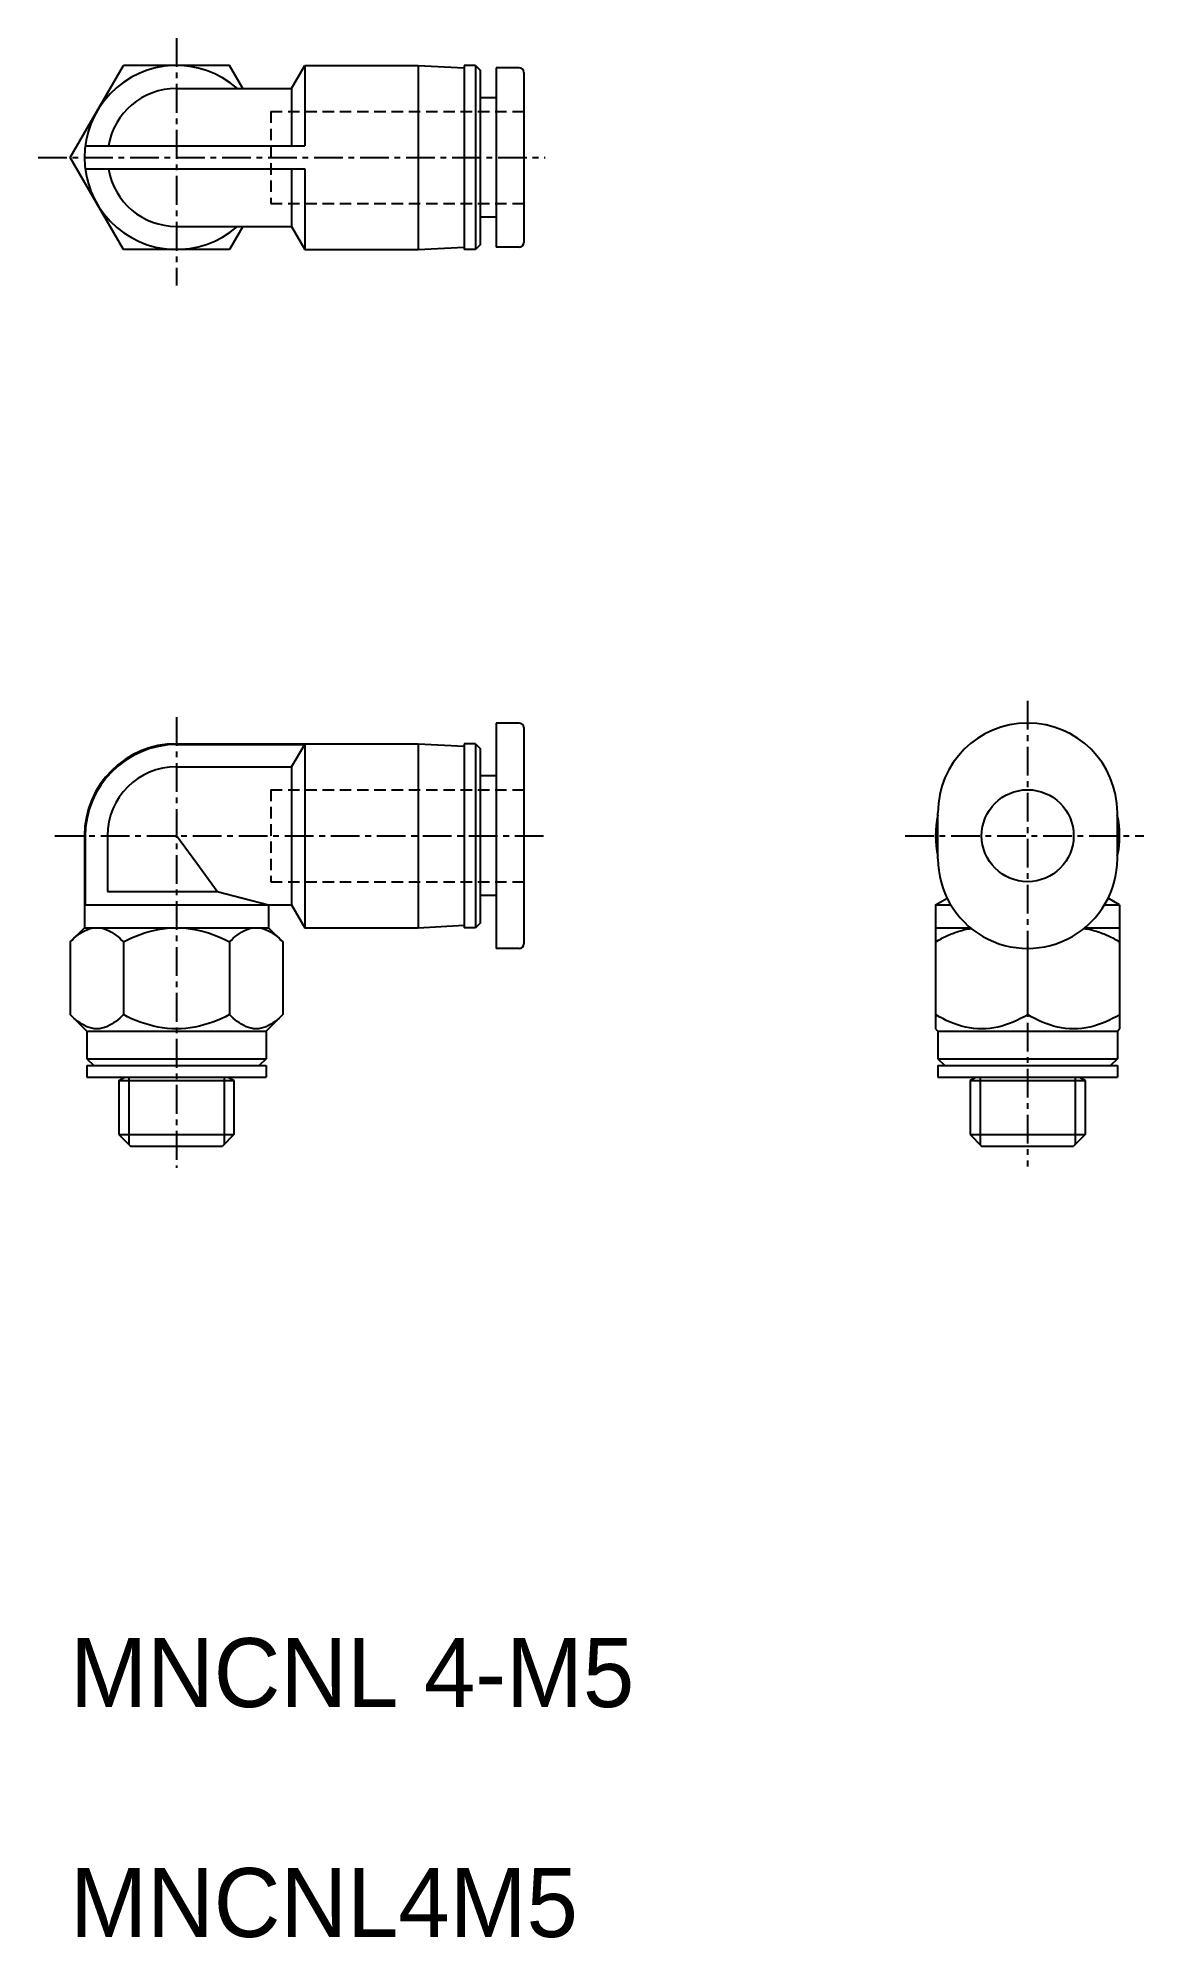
# Model space of a CAD drawing. Extents: x -1.4 to 46.7, y 0 to 82.6.
import ezdxf

# ---------------------------------------------------------------- set-up
doc = ezdxf.new("R2010")
doc.units = 0
doc.linetypes.add('CENTER', pattern=[2, 1.25, -0.25, 0.25, -0.25])
doc.linetypes.add('DASHED', pattern=[0.75, 0.5, -0.25])
doc.layers.get('0').update_dxf_attribs({"linetype": 'CONTINUOUS'})
doc.layers.add('CENTER', color=1, linetype='CENTER')

msp = doc.modelspace()

# ---------------------------------------------------------------- linework, layer by layer
at = {"color": 7, "linetype": 'CONTINUOUS'}
for p, q in [((0, 77.398), (2.309, 81.398)), ((6.928, 81.398), (2.309, 81.398)), ((7.506, 80.398), (6.928, 81.398)), ((9.619, 80.398), (10.196, 81.398)), ((10.196, 81.398), (10.196, 77.898)), ((10.196, 81.398), (15.119, 81.398)), ((15.119, 81.398), (15.119, 73.398)), ((15.119, 81.398), (17.119, 81.293)), ((17.119, 81.398), (17.119, 73.398)), ((17.619, 81.398), (17.119, 81.398)), ((17.619, 81.398), (17.619, 73.398)), ((17.619, 81.398), (17.819, 81.198)), ((17.819, 81.198), (17.819, 73.598)), ((18.519, 81.298), (18.519, 73.498)), ((19.519, 81.298), (18.519, 81.298)), ((19.719, 81.098), (19.719, 73.698)), ((4.619, 80.398), (9.619, 80.398)), ((9.619, 80.398), (9.619, 77.898)), ((18.519, 79.998), (17.819, 79.998)), ((0.65, 77.898), (10.196, 77.898)), ((2.309, 73.398), (0, 77.398)), ((0.65, 76.898), (10.196, 76.898)), ((9.619, 76.898), (9.619, 74.398)), ((10.196, 76.898), (10.196, 73.398)), ((4.619, 74.398), (9.619, 74.398)), ((7.506, 74.398), (6.928, 73.398)), ((9.619, 74.398), (10.196, 73.398)), ((18.519, 74.798), (17.819, 74.798)), ((17.819, 73.598), (17.619, 73.398)), ((6.928, 73.398), (2.309, 73.398)), ((10.196, 73.398), (15.119, 73.398)), ((15.119, 73.398), (17.119, 73.503)), ((17.619, 73.398), (17.119, 73.398)), ((19.519, 73.498), (18.519, 73.498)), ((18.519, 52.798), (18.519, 42.998)), ((19.519, 52.798), (18.519, 52.798)), ((19.719, 52.598), (19.719, 43.198)), ((4.619, 51.898), (15.119, 51.898)), ((4.65, 51.867), (10.196, 51.867)), ((9.619, 50.898), (10.196, 51.867)), ((10.196, 51.867), (10.196, 43.898)), ((15.119, 51.898), (15.119, 43.898)), ((15.119, 51.898), (17.119, 51.793)), ((17.119, 51.898), (17.119, 43.898)), ((17.619, 51.898), (17.119, 51.898)), ((17.619, 51.898), (17.619, 43.898)), ((17.619, 51.898), (17.819, 51.698)), ((17.819, 51.698), (17.819, 44.098)), ((4.619, 50.898), (9.619, 50.898)), ((9.619, 50.898), (9.619, 44.898)), ((18.519, 50.498), (17.819, 50.498)), ((37.719, 46.898), (37.719, 48.898)), ((45.519, 46.898), (45.519, 48.898)), ((0.619, 47.898), (0.619, 43.898)), ((0.65, 47.867), (0.65, 44.898)), ((1.619, 47.898), (1.619, 45.476)), ((1.619, 45.476), (6.388, 45.476)), ((0.65, 44.898), (8.619, 44.898)), ((8.619, 44.898), (9.619, 44.898)), ((8.619, 44.898), (8.619, 43.898)), ((9.619, 44.898), (10.196, 43.898)), ((18.519, 45.298), (17.819, 45.298)), ((37.619, 44.898), (38.115, 45.185)), ((37.619, 44.898), (37.619, 43.898)), ((37.619, 44.898), (38.271, 44.898)), ((44.967, 44.898), (45.619, 44.898)), ((45.619, 44.898), (45.122, 45.185)), ((45.619, 44.898), (45.619, 43.898)), ((0, 43.279), (0.619, 43.898)), ((0.619, 43.898), (8.619, 43.898)), ((8.619, 43.898), (9.238, 43.279)), ((10.196, 43.898), (15.119, 43.898)), ((15.119, 43.898), (17.119, 44.003)), ((17.619, 43.898), (17.119, 43.898)), ((17.819, 44.098), (17.619, 43.898)), ((37.619, 43.898), (39.127, 43.898)), ((37.619, 43.898), (37.619, 39.498)), ((44.111, 43.898), (45.619, 43.898)), ((45.619, 43.898), (45.619, 39.498)), ((0, 43.279), (0, 40.117)), ((2.309, 43.279), (2.309, 40.117)), ((6.928, 43.279), (6.928, 40.117)), ((9.238, 43.279), (9.238, 40.117)), ((19.519, 42.998), (18.519, 42.998)), ((41.619, 42.998), (41.619, 40.117)), ((0, 40.117), (0.719, 39.398)), ((8.519, 39.398), (9.238, 40.117)), ((0.719, 39.398), (0.719, 38.198)), ((0.719, 39.398), (8.519, 39.398)), ((8.519, 39.398), (8.519, 38.198)), ((37.619, 39.498), (37.719, 39.398)), ((37.719, 39.398), (45.519, 39.398)), ((37.719, 39.398), (37.719, 38.198)), ((45.519, 39.398), (45.619, 39.498)), ((45.519, 39.398), (45.519, 38.198)), ((0.719, 38.198), (8.519, 38.198)), ((0.719, 38.198), (1.019, 37.898)), ((8.519, 38.198), (8.219, 37.898)), ((37.719, 38.198), (45.519, 38.198)), ((37.719, 38.198), (38.019, 37.898)), ((45.519, 38.198), (45.219, 37.898)), ((0.719, 37.898), (8.519, 37.898)), ((0.719, 37.898), (0.719, 37.398)), ((0.719, 37.398), (8.519, 37.398)), ((2.119, 37.254), (2.369, 37.398)), ((2.119, 37.254), (7.119, 37.254)), ((2.119, 37.254), (2.119, 34.898)), ((6.869, 37.398), (7.119, 37.254)), ((7.119, 37.254), (7.119, 34.898)), ((8.519, 37.898), (8.519, 37.398)), ((37.719, 37.898), (45.519, 37.898)), ((37.719, 37.898), (37.719, 37.398)), ((37.719, 37.398), (45.519, 37.398)), ((39.119, 37.254), (39.369, 37.398)), ((39.119, 37.254), (44.119, 37.254)), ((39.119, 37.254), (39.119, 34.898)), ((43.869, 37.398), (44.119, 37.254)), ((44.119, 37.254), (44.119, 34.898)), ((45.519, 37.898), (45.519, 37.398)), ((2.119, 34.898), (7.119, 34.898)), ((2.119, 34.898), (2.619, 34.398)), ((7.119, 34.898), (6.619, 34.398)), ((39.119, 34.898), (44.119, 34.898)), ((39.119, 34.898), (39.619, 34.398)), ((44.119, 34.898), (43.619, 34.398)), ((2.619, 34.398), (6.619, 34.398)), ((39.619, 34.398), (43.619, 34.398))]:
    msp.add_line(p, q, dxfattribs=at)
at = {"color": 3, "linetype": 'DASHED'}
for p, q in [((8.719, 79.398), (19.719, 79.398)), ((8.719, 79.398), (8.719, 75.398)), ((8.719, 75.398), (19.719, 75.398)), ((8.719, 49.898), (19.719, 49.898)), ((8.719, 49.898), (8.719, 45.898)), ((8.719, 45.898), (19.719, 45.898))]:
    msp.add_line(p, q, dxfattribs=at)
at = {"color": 3, "linetype": 'CONTINUOUS'}
for p, q in [((2.552, 37.398), (2.552, 34.465)), ((6.686, 37.398), (6.686, 34.465)), ((39.552, 37.398), (39.552, 34.465)), ((43.686, 37.398), (43.686, 34.465))]:
    msp.add_line(p, q, dxfattribs=at)
at = {"color": 7, "linetype": 'CONTINUOUS'}
for points in [[(6.388, 45.476), (5.503, 46.687), (4.619, 47.898)], [(6.388, 45.476), (7.503, 45.187), (8.619, 44.898)]]:
    msp.add_lwpolyline(points, dxfattribs=at)
for points in [[(0, 43.279, -0.103303), (0.719, 43.804, -0.216612), (1.59, 43.804, -0.103324), (2.309, 43.279)], [(2.309, 43.279, -0.076015), (3.819, 43.821, -0.096023), (5.419, 43.822, -0.076034), (6.928, 43.279)], [(6.928, 43.279, -0.103303), (7.648, 43.804, -0.216612), (8.518, 43.804, -0.103324), (9.238, 43.279)], [(37.619, 43.279, -0.030403), (38.108, 43.543, -0.033481), (38.627, 43.742, -0.038533), (39.169, 43.865)], [(44.07, 43.865, -0.038501), (44.612, 43.742, -0.033423), (45.13, 43.543, -0.030393), (45.619, 43.279)], [(2.309, 40.117, -0.103304), (1.59, 39.593, -0.21661), (0.72, 39.593, -0.103324), (0, 40.117)], [(6.928, 40.117, -0.076016), (5.419, 39.575, -0.096022), (3.819, 39.575, -0.076035), (2.309, 40.117)], [(9.238, 40.117, -0.103304), (8.518, 39.593, -0.21661), (7.648, 39.593, -0.103324), (6.928, 40.117)], [(41.619, 40.117, -0.083554), (40.32, 39.577, -0.112984), (38.918, 39.577, -0.083553), (37.619, 40.117)], [(45.619, 40.117, -0.083554), (44.32, 39.577, -0.112984), (42.918, 39.577, -0.083553), (41.619, 40.117)]]:
    msp.add_lwpolyline(points, format="xyb", dxfattribs=at)
msp.add_circle((41.619, 47.898), 2, dxfattribs=at)
for centre, radius, start, end in [((4.619, 77.398), 4, 48.59038, 311.40963), ((19.519, 81.098), 0.2, 0, 90), ((4.619, 77.398), 3, 90, 170.40592), ((4.619, 77.398), 3, 189.59408, 270), ((19.519, 73.698), 0.2, 270, 0), ((19.519, 52.598), 0.2, 0, 90), ((41.619, 48.898), 3.9, 0, 180), ((4.619, 47.898), 4, 90, 180), ((4.65, 47.867), 4, 90, 180), ((4.619, 47.898), 3, 90, 180), ((41.619, 47.898), 4, 167.07062, 192.92939), ((41.619, 47.898), 4, 347.07062, 12.92938), ((41.619, 46.898), 3.9, 179.99999, 0), ((19.519, 43.198), 0.2, 270, 0)]:
    msp.add_arc(centre, radius, start, end, dxfattribs=at)
at = {"layer": 'CENTER', "color": 1, "linetype": 'CENTER'}
for p, q in [((4.619, 82.593), (4.619, 71.824)), ((-1.401, 77.398), (20.652, 77.398)), ((41.619, 53.766), (41.619, 33.508)), ((4.619, 53.058), (4.619, 33.448)), ((-0.675, 47.898), (20.6, 47.898)), ((36.289, 47.898), (46.677, 47.898))]:
    msp.add_line(p, q, dxfattribs=at)

# ---------------------------------------------------------------- texts
for s, p in [('MNCNL 4-M5', (0, 10)), ('MNCNL4M5', (0, 0))]:
    msp.add_text(s, height=3).set_placement(p)

doc.saveas('drawing.dxf')
